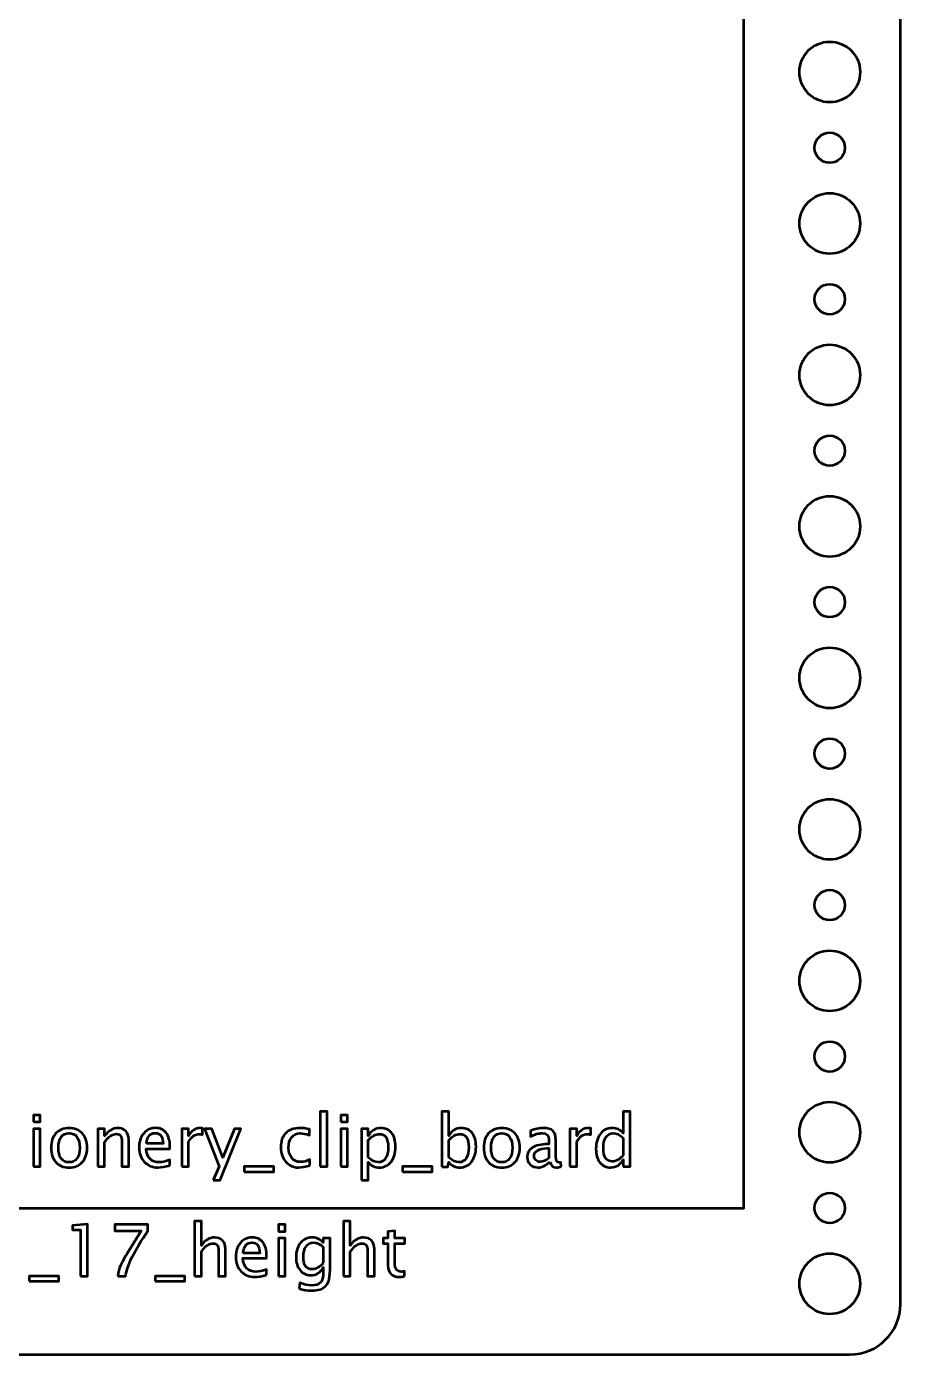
# Model space of a CAD drawing. Header units: centimetres. Extents: x -8.9 to 8.9, y -12.7 to 12.7.
# Drawn here: x 0.3 to 8.95, y -12.7 to 0.45 of the extents above; entities that cross this region are included whole.
import ezdxf

# ---------------------------------------------------------------- set-up
doc = ezdxf.new("R2010")
doc.units = ezdxf.units.CM
doc.header["$MEASUREMENT"] = 0
doc.layers.add('Layer 1', color=7, linetype='Continuous')

msp = doc.modelspace()

# ---------------------------------------------------------------- linework, layer by layer
at = {"layer": 'Layer 1', "color": 4, "lineweight": 53}
msp.add_lwpolyline([(-7.4, -11.25), (7.4, -11.25), (7.4, 9.75), (-7.4, 9.75), (-7.4, -11.25)], close=True, dxfattribs=at)
at = {"layer": 'Layer 1', "lineweight": 53}
for centre, major_axis in [((8.25001, -0.00001), (0, 0.30001)), ((8.25, -0.75), (0, 0.15)), ((8.25001, -1.50001), (0, 0.30001)), ((8.25, -2.25), (0, 0.15)), ((8.25001, -3.00001), (0, 0.30001)), ((8.25, -3.75), (0, 0.15)), ((8.25001, -4.50001), (0, 0.30001)), ((8.25, -5.25), (0, 0.15)), ((8.25001, -6.00001), (0, 0.30001)), ((8.25, -6.75), (0, 0.15)), ((8.25001, -7.50001), (0, 0.30001)), ((8.25, -8.25), (0, 0.15)), ((8.25001, -9.00001), (0, 0.30001)), ((8.25, -9.75), (0, 0.15)), ((8.25001, -10.50001), (0, 0.30001)), ((8.25, -11.25), (0, 0.15)), ((8.25001, -12.00001), (0, 0.30001))]:
    msp.add_ellipse(centre, major_axis=major_axis, ratio=1, dxfattribs=at)
msp.add_open_spline([(-8.95, -12.2), (-8.95, -12.2), (-8.95, 12.2), (-8.95, 12.2), (-8.95, 12.2), (-8.95, 12.47614), (-8.72614, 12.7), (-8.45, 12.7), (-8.45, 12.7), (-8.45, 12.7), (8.45, 12.7), (8.45, 12.7), (8.45, 12.7), (8.72614, 12.7), (8.95, 12.47614), (8.95, 12.2), (8.95, 12.2), (8.95, 12.2), (8.95, -12.2), (8.95, -12.2), (8.95, -12.2), (8.95, -12.47614), (8.72614, -12.7), (8.45, -12.7), (8.45, -12.7), (8.45, -12.7), (-8.45, -12.7), (-8.45, -12.7), (-8.45, -12.7), (-8.72614, -12.7), (-8.95, -12.47614), (-8.95, -12.2)], degree=3, knots=[0, 0, 0, 0, 0.11111111, 0.11111111, 0.11111111, 0.11111111, 0.22222222, 0.22222222, 0.22222222, 0.22222222, 0.33333333, 0.33333333, 0.33333333, 0.33333333, 0.44444444, 0.44444444, 0.44444444, 0.44444444, 0.55555556, 0.55555556, 0.55555556, 0.55555556, 0.66666667, 0.66666667, 0.66666667, 0.66666667, 0.77777778, 0.77777778, 0.77777778, 0.77777778, 1, 1, 1, 1], dxfattribs=at)
at = {"layer": 'Layer 1', "color": 5, "lineweight": 53}
for points, knots in [([(0.3647, -10.39712), (0.3647, -10.39712), (0.3647, -10.32939), (0.3647, -10.32939), (0.3647, -10.32939), (0.3647, -10.32939), (0.43244, -10.32939), (0.43244, -10.32939), (0.43244, -10.32939), (0.43244, -10.32939), (0.43244, -10.39712), (0.43244, -10.39712), (0.43244, -10.39712), (0.43244, -10.39712), (0.3647, -10.39712), (0.3647, -10.39712)], [0, 0, 0, 0, 0.2, 0.2, 0.2, 0.2, 0.4, 0.4, 0.4, 0.4, 0.6, 0.6, 0.6, 0.6, 1, 1, 1, 1]), ([(3.20458, -10.83951), (3.20458, -10.83951), (3.20458, -10.29552), (3.20458, -10.29552), (3.20458, -10.29552), (3.20458, -10.29552), (3.27232, -10.29552), (3.27232, -10.29552), (3.27232, -10.29552), (3.27232, -10.29552), (3.27232, -10.83951), (3.27232, -10.83951), (3.27232, -10.83951), (3.27232, -10.83951), (3.20458, -10.83951), (3.20458, -10.83951)], [0, 0, 0, 0, 0.2, 0.2, 0.2, 0.2, 0.4, 0.4, 0.4, 0.4, 0.6, 0.6, 0.6, 0.6, 1, 1, 1, 1]), ([(3.40849, -10.39712), (3.40849, -10.39712), (3.40849, -10.32939), (3.40849, -10.32939), (3.40849, -10.32939), (3.40849, -10.32939), (3.47623, -10.32939), (3.47623, -10.32939), (3.47623, -10.32939), (3.47623, -10.32939), (3.47623, -10.39712), (3.47623, -10.39712), (3.47623, -10.39712), (3.47623, -10.39712), (3.40849, -10.39712), (3.40849, -10.39712)], [0, 0, 0, 0, 0.2, 0.2, 0.2, 0.2, 0.4, 0.4, 0.4, 0.4, 0.6, 0.6, 0.6, 0.6, 1, 1, 1, 1]), ([(4.40921, -10.84374), (4.40921, -10.84374), (4.40921, -10.29552), (4.40921, -10.29552), (4.40921, -10.29552), (4.40921, -10.29552), (4.47695, -10.29552), (4.47695, -10.29552), (4.47695, -10.29552), (4.47695, -10.29552), (4.47695, -10.53624), (4.47695, -10.53624), (4.47695, -10.53624), (4.5047, -10.48391), (4.54645, -10.4578), (4.60207, -10.4578), (4.60207, -10.4578), (4.64711, -10.4578), (4.6825, -10.47415), (4.70837, -10.50696), (4.70837, -10.50696), (4.73424, -10.53976), (4.74718, -10.58457), (4.74718, -10.64137), (4.74718, -10.64137), (4.74718, -10.70322), (4.73248, -10.7532), (4.7032, -10.79106), (4.7032, -10.79106), (4.67392, -10.82904), (4.63535, -10.84798), (4.5876, -10.84798), (4.5876, -10.84798), (4.54327, -10.84798), (4.50635, -10.83104), (4.47695, -10.79706), (4.47695, -10.79706), (4.47695, -10.79706), (4.46872, -10.84374), (4.46872, -10.84374), (4.46872, -10.84374), (4.46872, -10.84374), (4.40921, -10.84374), (4.40921, -10.84374)], [0, 0, 0, 0, 0.08333333, 0.08333333, 0.08333333, 0.08333333, 0.16666667, 0.16666667, 0.16666667, 0.16666667, 0.25, 0.25, 0.25, 0.25, 0.33333333, 0.33333333, 0.33333333, 0.33333333, 0.41666667, 0.41666667, 0.41666667, 0.41666667, 0.5, 0.5, 0.5, 0.5, 0.58333333, 0.58333333, 0.58333333, 0.58333333, 0.66666667, 0.66666667, 0.66666667, 0.66666667, 0.75, 0.75, 0.75, 0.75, 0.83333333, 0.83333333, 0.83333333, 0.83333333, 1, 1, 1, 1]), ([(6.20557, -10.83951), (6.20557, -10.83951), (6.20557, -10.76931), (6.20557, -10.76931), (6.20557, -10.76931), (6.17794, -10.82175), (6.13631, -10.84798), (6.08069, -10.84798), (6.08069, -10.84798), (6.03553, -10.84798), (6.00002, -10.83163), (5.97415, -10.79882), (5.97415, -10.79882), (5.94828, -10.76601), (5.93534, -10.72121), (5.93534, -10.66441), (5.93534, -10.66441), (5.93534, -10.60232), (5.95004, -10.55235), (5.97932, -10.51448), (5.97932, -10.51448), (6.00872, -10.47673), (6.04729, -10.4578), (6.09515, -10.4578), (6.09515, -10.4578), (6.13948, -10.4578), (6.17641, -10.47474), (6.20557, -10.50872), (6.20557, -10.50872), (6.20557, -10.50872), (6.20557, -10.29552), (6.20557, -10.29552), (6.20557, -10.29552), (6.20557, -10.29552), (6.2733, -10.29552), (6.2733, -10.29552), (6.2733, -10.29552), (6.2733, -10.29552), (6.2733, -10.83951), (6.2733, -10.83951), (6.2733, -10.83951), (6.2733, -10.83951), (6.20557, -10.83951), (6.20557, -10.83951)], [0, 0, 0, 0, 0.08333333, 0.08333333, 0.08333333, 0.08333333, 0.16666667, 0.16666667, 0.16666667, 0.16666667, 0.25, 0.25, 0.25, 0.25, 0.33333333, 0.33333333, 0.33333333, 0.33333333, 0.41666667, 0.41666667, 0.41666667, 0.41666667, 0.5, 0.5, 0.5, 0.5, 0.58333333, 0.58333333, 0.58333333, 0.58333333, 0.66666667, 0.66666667, 0.66666667, 0.66666667, 0.75, 0.75, 0.75, 0.75, 0.83333333, 0.83333333, 0.83333333, 0.83333333, 1, 1, 1, 1]), ([(0.3647, -10.83951), (0.3647, -10.83951), (0.3647, -10.46556), (0.3647, -10.46556), (0.3647, -10.46556), (0.3647, -10.46556), (0.43244, -10.46556), (0.43244, -10.46556), (0.43244, -10.46556), (0.43244, -10.46556), (0.43244, -10.83951), (0.43244, -10.83951), (0.43244, -10.83951), (0.43244, -10.83951), (0.3647, -10.83951), (0.3647, -10.83951)], [0, 0, 0, 0, 0.2, 0.2, 0.2, 0.2, 0.4, 0.4, 0.4, 0.4, 0.6, 0.6, 0.6, 0.6, 1, 1, 1, 1]), ([(0.71749, -10.84798), (0.66257, -10.84798), (0.61906, -10.83046), (0.58708, -10.79541), (0.58708, -10.79541), (0.55497, -10.76037), (0.53898, -10.71274), (0.53898, -10.65265), (0.53898, -10.65265), (0.53898, -10.59268), (0.55497, -10.54517), (0.58708, -10.51025), (0.58708, -10.51025), (0.61906, -10.47532), (0.66257, -10.4578), (0.71749, -10.4578), (0.71749, -10.4578), (0.7724, -10.4578), (0.81591, -10.47532), (0.8479, -10.51025), (0.8479, -10.51025), (0.88, -10.54517), (0.89599, -10.59268), (0.89599, -10.65265), (0.89599, -10.65265), (0.89599, -10.71274), (0.88, -10.76037), (0.8479, -10.79541), (0.8479, -10.79541), (0.81591, -10.83046), (0.7724, -10.84798), (0.71749, -10.84798)], [0, 0, 0, 0, 0.11111111, 0.11111111, 0.11111111, 0.11111111, 0.22222222, 0.22222222, 0.22222222, 0.22222222, 0.33333333, 0.33333333, 0.33333333, 0.33333333, 0.44444444, 0.44444444, 0.44444444, 0.44444444, 0.55555556, 0.55555556, 0.55555556, 0.55555556, 0.66666667, 0.66666667, 0.66666667, 0.66666667, 0.77777778, 0.77777778, 0.77777778, 0.77777778, 1, 1, 1, 1]), ([(0.71737, -10.79718), (0.75088, -10.79718), (0.77699, -10.78459), (0.79557, -10.75931), (0.79557, -10.75931), (0.81403, -10.73415), (0.82332, -10.69852), (0.82332, -10.65265), (0.82332, -10.65265), (0.82332, -10.60691), (0.81403, -10.5714), (0.79557, -10.54623), (0.79557, -10.54623), (0.77699, -10.52118), (0.75088, -10.5086), (0.71737, -10.5086), (0.71737, -10.5086), (0.68374, -10.5086), (0.65763, -10.52118), (0.63929, -10.54623), (0.63929, -10.54623), (0.62083, -10.5714), (0.61165, -10.60691), (0.61165, -10.65265), (0.61165, -10.65265), (0.61165, -10.69852), (0.62083, -10.73415), (0.63929, -10.75931), (0.63929, -10.75931), (0.65763, -10.78459), (0.68374, -10.79718), (0.71737, -10.79718)], [0, 0, 0, 0, 0.11111111, 0.11111111, 0.11111111, 0.11111111, 0.22222222, 0.22222222, 0.22222222, 0.22222222, 0.33333333, 0.33333333, 0.33333333, 0.33333333, 0.44444444, 0.44444444, 0.44444444, 0.44444444, 0.55555556, 0.55555556, 0.55555556, 0.55555556, 0.66666667, 0.66666667, 0.66666667, 0.66666667, 0.77777778, 0.77777778, 0.77777778, 0.77777778, 1, 1, 1, 1]), ([(1.00206, -10.83951), (1.00206, -10.83951), (1.00206, -10.46556), (1.00206, -10.46556), (1.00206, -10.46556), (1.00206, -10.46556), (1.0698, -10.46556), (1.0698, -10.46556), (1.0698, -10.46556), (1.0698, -10.46556), (1.0698, -10.53624), (1.0698, -10.53624), (1.0698, -10.53624), (1.10566, -10.48391), (1.14964, -10.4578), (1.20162, -10.4578), (1.20162, -10.4578), (1.23431, -10.4578), (1.2603, -10.46803), (1.27947, -10.48861), (1.27947, -10.48861), (1.29863, -10.50907), (1.30828, -10.53671), (1.30828, -10.57128), (1.30828, -10.57128), (1.30828, -10.57128), (1.30828, -10.83951), (1.30828, -10.83951), (1.30828, -10.83951), (1.30828, -10.83951), (1.24054, -10.83951), (1.24054, -10.83951), (1.24054, -10.83951), (1.24054, -10.83951), (1.24054, -10.59339), (1.24054, -10.59339), (1.24054, -10.59339), (1.24054, -10.56564), (1.23643, -10.54588), (1.22831, -10.53412), (1.22831, -10.53412), (1.22008, -10.52224), (1.20656, -10.51636), (1.18763, -10.51636), (1.18763, -10.51636), (1.146, -10.51636), (1.10672, -10.54353), (1.0698, -10.59786), (1.0698, -10.59786), (1.0698, -10.59786), (1.0698, -10.83951), (1.0698, -10.83951), (1.0698, -10.83951), (1.0698, -10.83951), (1.00206, -10.83951), (1.00206, -10.83951)], [0, 0, 0, 0, 0.06666667, 0.06666667, 0.06666667, 0.06666667, 0.13333333, 0.13333333, 0.13333333, 0.13333333, 0.2, 0.2, 0.2, 0.2, 0.26666667, 0.26666667, 0.26666667, 0.26666667, 0.33333333, 0.33333333, 0.33333333, 0.33333333, 0.4, 0.4, 0.4, 0.4, 0.46666667, 0.46666667, 0.46666667, 0.46666667, 0.53333333, 0.53333333, 0.53333333, 0.53333333, 0.6, 0.6, 0.6, 0.6, 0.66666667, 0.66666667, 0.66666667, 0.66666667, 0.73333333, 0.73333333, 0.73333333, 0.73333333, 0.8, 0.8, 0.8, 0.8, 0.86666667, 0.86666667, 0.86666667, 0.86666667, 1, 1, 1, 1]), ([(1.71445, -10.82752), (1.66894, -10.84116), (1.63001, -10.84798), (1.59756, -10.84798), (1.59756, -10.84798), (1.54217, -10.84798), (1.49713, -10.82963), (1.46244, -10.79306), (1.46244, -10.79306), (1.42775, -10.75649), (1.41035, -10.7091), (1.41035, -10.65077), (1.41035, -10.65077), (1.41035, -10.59421), (1.42564, -10.54776), (1.45633, -10.51142), (1.45633, -10.51142), (1.48702, -10.47521), (1.5263, -10.4571), (1.57416, -10.4571), (1.57416, -10.4571), (1.61943, -10.4571), (1.65447, -10.47321), (1.67917, -10.50543), (1.67917, -10.50543), (1.70386, -10.53765), (1.71621, -10.58327), (1.71621, -10.64242), (1.71621, -10.64242), (1.71621, -10.64242), (1.71586, -10.66312), (1.71586, -10.66312), (1.71586, -10.66312), (1.71586, -10.66312), (1.4795, -10.66312), (1.4795, -10.66312), (1.4795, -10.66312), (1.48937, -10.75249), (1.533, -10.79718), (1.61026, -10.79718), (1.61026, -10.79718), (1.6386, -10.79718), (1.67329, -10.78918), (1.71445, -10.77319), (1.71445, -10.77319), (1.71445, -10.77319), (1.71445, -10.82752), (1.71445, -10.82752)], [0, 0, 0, 0, 0.07692308, 0.07692308, 0.07692308, 0.07692308, 0.15384615, 0.15384615, 0.15384615, 0.15384615, 0.23076923, 0.23076923, 0.23076923, 0.23076923, 0.30769231, 0.30769231, 0.30769231, 0.30769231, 0.38461538, 0.38461538, 0.38461538, 0.38461538, 0.46153846, 0.46153846, 0.46153846, 0.46153846, 0.53846154, 0.53846154, 0.53846154, 0.53846154, 0.61538462, 0.61538462, 0.61538462, 0.61538462, 0.69230769, 0.69230769, 0.69230769, 0.69230769, 0.76923077, 0.76923077, 0.76923077, 0.76923077, 0.84615385, 0.84615385, 0.84615385, 0.84615385, 1, 1, 1, 1]), ([(1.48302, -10.61232), (1.48302, -10.61232), (1.64812, -10.61232), (1.64812, -10.61232), (1.64812, -10.61232), (1.64812, -10.5427), (1.62214, -10.5079), (1.57028, -10.5079), (1.57028, -10.5079), (1.51807, -10.5079), (1.48902, -10.5427), (1.48302, -10.61232)], [0, 0, 0, 0, 0.25, 0.25, 0.25, 0.25, 0.5, 0.5, 0.5, 0.5, 1, 1, 1, 1]), ([(1.83309, -10.83951), (1.83309, -10.83951), (1.83309, -10.46556), (1.83309, -10.46556), (1.83309, -10.46556), (1.83309, -10.46556), (1.90083, -10.46556), (1.90083, -10.46556), (1.90083, -10.46556), (1.90083, -10.46556), (1.90083, -10.53624), (1.90083, -10.53624), (1.90083, -10.53624), (1.92776, -10.48391), (1.9668, -10.4578), (2.01807, -10.4578), (2.01807, -10.4578), (2.02501, -10.4578), (2.0323, -10.45839), (2.03982, -10.45957), (2.03982, -10.45957), (2.03982, -10.45957), (2.03982, -10.52295), (2.03982, -10.52295), (2.03982, -10.52295), (2.02806, -10.51907), (2.01772, -10.51707), (2.00878, -10.51707), (2.00878, -10.51707), (1.96574, -10.51707), (1.92976, -10.54247), (1.90083, -10.59339), (1.90083, -10.59339), (1.90083, -10.59339), (1.90083, -10.83951), (1.90083, -10.83951), (1.90083, -10.83951), (1.90083, -10.83951), (1.83309, -10.83951), (1.83309, -10.83951)], [0, 0, 0, 0, 0.09090909, 0.09090909, 0.09090909, 0.09090909, 0.18181818, 0.18181818, 0.18181818, 0.18181818, 0.27272727, 0.27272727, 0.27272727, 0.27272727, 0.36363636, 0.36363636, 0.36363636, 0.36363636, 0.45454545, 0.45454545, 0.45454545, 0.45454545, 0.54545455, 0.54545455, 0.54545455, 0.54545455, 0.63636364, 0.63636364, 0.63636364, 0.63636364, 0.72727273, 0.72727273, 0.72727273, 0.72727273, 0.81818182, 0.81818182, 0.81818182, 0.81818182, 1, 1, 1, 1]), ([(2.14389, -10.97568), (2.14389, -10.97568), (2.20457, -10.83998), (2.20457, -10.83998), (2.20457, -10.83998), (2.20457, -10.83998), (2.05969, -10.46556), (2.05969, -10.46556), (2.05969, -10.46556), (2.05969, -10.46556), (2.13237, -10.46556), (2.13237, -10.46556), (2.13237, -10.46556), (2.13237, -10.46556), (2.24008, -10.74873), (2.24008, -10.74873), (2.24008, -10.74873), (2.24008, -10.74873), (2.35497, -10.46556), (2.35497, -10.46556), (2.35497, -10.46556), (2.35497, -10.46556), (2.41882, -10.46556), (2.41882, -10.46556), (2.41882, -10.46556), (2.41882, -10.46556), (2.21445, -10.97568), (2.21445, -10.97568), (2.21445, -10.97568), (2.21445, -10.97568), (2.14389, -10.97568), (2.14389, -10.97568)], [0, 0, 0, 0, 0.11111111, 0.11111111, 0.11111111, 0.11111111, 0.22222222, 0.22222222, 0.22222222, 0.22222222, 0.33333333, 0.33333333, 0.33333333, 0.33333333, 0.44444444, 0.44444444, 0.44444444, 0.44444444, 0.55555556, 0.55555556, 0.55555556, 0.55555556, 0.66666667, 0.66666667, 0.66666667, 0.66666667, 0.77777778, 0.77777778, 0.77777778, 0.77777778, 1, 1, 1, 1]), ([(3.10287, -10.82822), (3.05901, -10.84139), (3.02114, -10.84798), (2.98927, -10.84798), (2.98927, -10.84798), (2.93871, -10.84798), (2.89685, -10.82928), (2.86357, -10.792), (2.86357, -10.792), (2.83029, -10.75461), (2.81359, -10.70745), (2.81359, -10.65066), (2.81359, -10.65066), (2.81359, -10.58998), (2.83005, -10.54259), (2.86298, -10.50872), (2.86298, -10.50872), (2.89591, -10.47474), (2.94188, -10.4578), (3.00092, -10.4578), (3.00092, -10.4578), (3.02996, -10.4578), (3.06265, -10.4618), (3.09864, -10.4698), (3.09864, -10.4698), (3.09864, -10.4698), (3.09864, -10.52695), (3.09864, -10.52695), (3.09864, -10.52695), (3.06042, -10.51566), (3.02926, -10.51001), (3.00527, -10.51001), (3.00527, -10.51001), (2.97046, -10.51001), (2.94259, -10.52307), (2.92178, -10.54905), (2.92178, -10.54905), (2.90096, -10.57504), (2.8905, -10.60973), (2.8905, -10.65301), (2.8905, -10.65301), (2.8905, -10.69499), (2.90131, -10.72885), (2.92283, -10.75484), (2.92283, -10.75484), (2.94435, -10.78071), (2.97246, -10.79365), (3.00738, -10.79365), (3.00738, -10.79365), (3.03831, -10.79365), (3.07006, -10.78565), (3.10287, -10.76966), (3.10287, -10.76966), (3.10287, -10.76966), (3.10287, -10.82822), (3.10287, -10.82822)], [0, 0, 0, 0, 0.06666667, 0.06666667, 0.06666667, 0.06666667, 0.13333333, 0.13333333, 0.13333333, 0.13333333, 0.2, 0.2, 0.2, 0.2, 0.26666667, 0.26666667, 0.26666667, 0.26666667, 0.33333333, 0.33333333, 0.33333333, 0.33333333, 0.4, 0.4, 0.4, 0.4, 0.46666667, 0.46666667, 0.46666667, 0.46666667, 0.53333333, 0.53333333, 0.53333333, 0.53333333, 0.6, 0.6, 0.6, 0.6, 0.66666667, 0.66666667, 0.66666667, 0.66666667, 0.73333333, 0.73333333, 0.73333333, 0.73333333, 0.8, 0.8, 0.8, 0.8, 0.86666667, 0.86666667, 0.86666667, 0.86666667, 1, 1, 1, 1]), ([(3.40849, -10.83951), (3.40849, -10.83951), (3.40849, -10.46556), (3.40849, -10.46556), (3.40849, -10.46556), (3.40849, -10.46556), (3.47623, -10.46556), (3.47623, -10.46556), (3.47623, -10.46556), (3.47623, -10.46556), (3.47623, -10.83951), (3.47623, -10.83951), (3.47623, -10.83951), (3.47623, -10.83951), (3.40849, -10.83951), (3.40849, -10.83951)], [0, 0, 0, 0, 0.2, 0.2, 0.2, 0.2, 0.4, 0.4, 0.4, 0.4, 0.6, 0.6, 0.6, 0.6, 1, 1, 1, 1]), ([(3.6124, -10.97568), (3.6124, -10.97568), (3.6124, -10.46556), (3.6124, -10.46556), (3.6124, -10.46556), (3.6124, -10.46556), (3.68014, -10.46556), (3.68014, -10.46556), (3.68014, -10.46556), (3.68014, -10.46556), (3.68014, -10.53624), (3.68014, -10.53624), (3.68014, -10.53624), (3.70789, -10.48391), (3.74964, -10.4578), (3.80526, -10.4578), (3.80526, -10.4578), (3.8503, -10.4578), (3.88569, -10.47415), (3.91156, -10.50696), (3.91156, -10.50696), (3.93743, -10.53976), (3.95037, -10.58457), (3.95037, -10.64137), (3.95037, -10.64137), (3.95037, -10.70322), (3.93567, -10.7532), (3.90639, -10.79106), (3.90639, -10.79106), (3.87711, -10.82904), (3.83854, -10.84798), (3.79079, -10.84798), (3.79079, -10.84798), (3.74646, -10.84798), (3.70954, -10.83104), (3.68014, -10.79706), (3.68014, -10.79706), (3.68014, -10.79706), (3.68014, -10.97568), (3.68014, -10.97568), (3.68014, -10.97568), (3.68014, -10.97568), (3.6124, -10.97568), (3.6124, -10.97568)], [0, 0, 0, 0, 0.08333333, 0.08333333, 0.08333333, 0.08333333, 0.16666667, 0.16666667, 0.16666667, 0.16666667, 0.25, 0.25, 0.25, 0.25, 0.33333333, 0.33333333, 0.33333333, 0.33333333, 0.41666667, 0.41666667, 0.41666667, 0.41666667, 0.5, 0.5, 0.5, 0.5, 0.58333333, 0.58333333, 0.58333333, 0.58333333, 0.66666667, 0.66666667, 0.66666667, 0.66666667, 0.75, 0.75, 0.75, 0.75, 0.83333333, 0.83333333, 0.83333333, 0.83333333, 1, 1, 1, 1]), ([(3.68014, -10.75037), (3.71506, -10.78154), (3.74834, -10.79718), (3.77997, -10.79718), (3.77997, -10.79718), (3.81114, -10.79718), (3.83524, -10.78412), (3.85218, -10.75814), (3.85218, -10.75814), (3.86923, -10.73215), (3.87769, -10.69558), (3.87769, -10.6483), (3.87769, -10.6483), (3.87769, -10.56081), (3.84877, -10.51707), (3.79091, -10.51707), (3.79091, -10.51707), (3.75305, -10.51707), (3.71612, -10.53753), (3.68014, -10.57857), (3.68014, -10.57857), (3.68014, -10.57857), (3.68014, -10.75037), (3.68014, -10.75037)], [0, 0, 0, 0, 0.14285714, 0.14285714, 0.14285714, 0.14285714, 0.28571429, 0.28571429, 0.28571429, 0.28571429, 0.42857143, 0.42857143, 0.42857143, 0.42857143, 0.57142857, 0.57142857, 0.57142857, 0.57142857, 0.71428571, 0.71428571, 0.71428571, 0.71428571, 1, 1, 1, 1]), ([(4.47695, -10.75037), (4.51187, -10.78154), (4.54515, -10.79718), (4.57678, -10.79718), (4.57678, -10.79718), (4.60795, -10.79718), (4.63205, -10.78412), (4.64899, -10.75814), (4.64899, -10.75814), (4.66604, -10.73215), (4.6745, -10.69558), (4.6745, -10.6483), (4.6745, -10.6483), (4.6745, -10.56081), (4.64558, -10.51707), (4.58772, -10.51707), (4.58772, -10.51707), (4.54986, -10.51707), (4.51293, -10.53753), (4.47695, -10.57857), (4.47695, -10.57857), (4.47695, -10.57857), (4.47695, -10.75037), (4.47695, -10.75037)], [0, 0, 0, 0, 0.14285714, 0.14285714, 0.14285714, 0.14285714, 0.28571429, 0.28571429, 0.28571429, 0.28571429, 0.42857143, 0.42857143, 0.42857143, 0.42857143, 0.57142857, 0.57142857, 0.57142857, 0.57142857, 0.71428571, 0.71428571, 0.71428571, 0.71428571, 1, 1, 1, 1]), ([(5.00212, -10.84798), (4.9472, -10.84798), (4.90369, -10.83046), (4.87171, -10.79541), (4.87171, -10.79541), (4.8396, -10.76037), (4.82361, -10.71274), (4.82361, -10.65265), (4.82361, -10.65265), (4.82361, -10.59268), (4.8396, -10.54517), (4.87171, -10.51025), (4.87171, -10.51025), (4.90369, -10.47532), (4.9472, -10.4578), (5.00212, -10.4578), (5.00212, -10.4578), (5.05703, -10.4578), (5.10054, -10.47532), (5.13253, -10.51025), (5.13253, -10.51025), (5.16463, -10.54517), (5.18062, -10.59268), (5.18062, -10.65265), (5.18062, -10.65265), (5.18062, -10.71274), (5.16463, -10.76037), (5.13253, -10.79541), (5.13253, -10.79541), (5.10054, -10.83046), (5.05703, -10.84798), (5.00212, -10.84798)], [0, 0, 0, 0, 0.11111111, 0.11111111, 0.11111111, 0.11111111, 0.22222222, 0.22222222, 0.22222222, 0.22222222, 0.33333333, 0.33333333, 0.33333333, 0.33333333, 0.44444444, 0.44444444, 0.44444444, 0.44444444, 0.55555556, 0.55555556, 0.55555556, 0.55555556, 0.66666667, 0.66666667, 0.66666667, 0.66666667, 0.77777778, 0.77777778, 0.77777778, 0.77777778, 1, 1, 1, 1]), ([(5.002, -10.79718), (5.03551, -10.79718), (5.06162, -10.78459), (5.0802, -10.75931), (5.0802, -10.75931), (5.09866, -10.73415), (5.10795, -10.69852), (5.10795, -10.65265), (5.10795, -10.65265), (5.10795, -10.60691), (5.09866, -10.5714), (5.0802, -10.54623), (5.0802, -10.54623), (5.06162, -10.52118), (5.03551, -10.5086), (5.002, -10.5086), (5.002, -10.5086), (4.96837, -10.5086), (4.94226, -10.52118), (4.92392, -10.54623), (4.92392, -10.54623), (4.90546, -10.5714), (4.89628, -10.60691), (4.89628, -10.65265), (4.89628, -10.65265), (4.89628, -10.69852), (4.90546, -10.73415), (4.92392, -10.75931), (4.92392, -10.75931), (4.94226, -10.78459), (4.96837, -10.79718), (5.002, -10.79718)], [0, 0, 0, 0, 0.11111111, 0.11111111, 0.11111111, 0.11111111, 0.22222222, 0.22222222, 0.22222222, 0.22222222, 0.33333333, 0.33333333, 0.33333333, 0.33333333, 0.44444444, 0.44444444, 0.44444444, 0.44444444, 0.55555556, 0.55555556, 0.55555556, 0.55555556, 0.66666667, 0.66666667, 0.66666667, 0.66666667, 0.77777778, 0.77777778, 0.77777778, 0.77777778, 1, 1, 1, 1]), ([(5.47943, -10.79188), (5.43874, -10.82928), (5.39958, -10.84798), (5.36195, -10.84798), (5.36195, -10.84798), (5.33103, -10.84798), (5.30527, -10.83833), (5.28493, -10.81893), (5.28493, -10.81893), (5.26447, -10.79953), (5.25424, -10.77507), (5.25424, -10.74555), (5.25424, -10.74555), (5.25424, -10.70475), (5.27141, -10.67335), (5.30574, -10.65148), (5.30574, -10.65148), (5.34008, -10.62961), (5.38935, -10.61867), (5.45356, -10.61867), (5.45356, -10.61867), (5.45356, -10.61867), (5.46943, -10.61867), (5.46943, -10.61867), (5.46943, -10.61867), (5.46943, -10.61867), (5.46943, -10.57363), (5.46943, -10.57363), (5.46943, -10.57363), (5.46943, -10.53024), (5.44686, -10.5086), (5.40158, -10.5086), (5.40158, -10.5086), (5.36654, -10.5086), (5.3282, -10.51966), (5.28669, -10.54176), (5.28669, -10.54176), (5.28669, -10.54176), (5.28669, -10.48602), (5.28669, -10.48602), (5.28669, -10.48602), (5.33232, -10.46721), (5.37536, -10.4578), (5.41569, -10.4578), (5.41569, -10.4578), (5.4572, -10.4578), (5.4879, -10.46721), (5.50753, -10.48614), (5.50753, -10.48614), (5.52729, -10.50507), (5.53717, -10.53424), (5.53717, -10.57363), (5.53717, -10.57363), (5.53717, -10.57363), (5.53717, -10.74261), (5.53717, -10.74261), (5.53717, -10.74261), (5.53717, -10.7813), (5.54904, -10.8007), (5.57292, -10.8007), (5.57292, -10.8007), (5.57586, -10.8007), (5.58021, -10.80023), (5.58597, -10.79929), (5.58597, -10.79929), (5.58597, -10.79929), (5.59079, -10.83692), (5.59079, -10.83692), (5.59079, -10.83692), (5.57539, -10.84433), (5.55845, -10.84798), (5.53987, -10.84798), (5.53987, -10.84798), (5.50824, -10.84798), (5.48813, -10.82928), (5.47943, -10.79188)], [0, 0, 0, 0, 0.05, 0.05, 0.05, 0.05, 0.1, 0.1, 0.1, 0.1, 0.15, 0.15, 0.15, 0.15, 0.2, 0.2, 0.2, 0.2, 0.25, 0.25, 0.25, 0.25, 0.3, 0.3, 0.3, 0.3, 0.35, 0.35, 0.35, 0.35, 0.4, 0.4, 0.4, 0.4, 0.45, 0.45, 0.45, 0.45, 0.5, 0.5, 0.5, 0.5, 0.55, 0.55, 0.55, 0.55, 0.6, 0.6, 0.6, 0.6, 0.65, 0.65, 0.65, 0.65, 0.7, 0.7, 0.7, 0.7, 0.75, 0.75, 0.75, 0.75, 0.8, 0.8, 0.8, 0.8, 0.85, 0.85, 0.85, 0.85, 0.9, 0.9, 0.9, 0.9, 1, 1, 1, 1]), ([(5.67628, -10.83951), (5.67628, -10.83951), (5.67628, -10.46556), (5.67628, -10.46556), (5.67628, -10.46556), (5.67628, -10.46556), (5.74402, -10.46556), (5.74402, -10.46556), (5.74402, -10.46556), (5.74402, -10.46556), (5.74402, -10.53624), (5.74402, -10.53624), (5.74402, -10.53624), (5.77095, -10.48391), (5.80999, -10.4578), (5.86126, -10.4578), (5.86126, -10.4578), (5.8682, -10.4578), (5.87549, -10.45839), (5.88301, -10.45957), (5.88301, -10.45957), (5.88301, -10.45957), (5.88301, -10.52295), (5.88301, -10.52295), (5.88301, -10.52295), (5.87125, -10.51907), (5.86091, -10.51707), (5.85197, -10.51707), (5.85197, -10.51707), (5.80893, -10.51707), (5.77295, -10.54247), (5.74402, -10.59339), (5.74402, -10.59339), (5.74402, -10.59339), (5.74402, -10.83951), (5.74402, -10.83951), (5.74402, -10.83951), (5.74402, -10.83951), (5.67628, -10.83951), (5.67628, -10.83951)], [0, 0, 0, 0, 0.09090909, 0.09090909, 0.09090909, 0.09090909, 0.18181818, 0.18181818, 0.18181818, 0.18181818, 0.27272727, 0.27272727, 0.27272727, 0.27272727, 0.36363636, 0.36363636, 0.36363636, 0.36363636, 0.45454545, 0.45454545, 0.45454545, 0.45454545, 0.54545455, 0.54545455, 0.54545455, 0.54545455, 0.63636364, 0.63636364, 0.63636364, 0.63636364, 0.72727273, 0.72727273, 0.72727273, 0.72727273, 0.81818182, 0.81818182, 0.81818182, 0.81818182, 1, 1, 1, 1]), ([(6.20557, -10.55505), (6.17041, -10.52412), (6.13713, -10.5086), (6.10562, -10.5086), (6.10562, -10.5086), (6.07457, -10.5086), (6.05058, -10.52154), (6.03353, -10.54753), (6.03353, -10.54753), (6.01648, -10.5734), (6.00801, -10.61009), (6.00801, -10.65759), (6.00801, -10.65759), (6.00801, -10.74496), (6.03694, -10.78871), (6.09491, -10.78871), (6.09491, -10.78871), (6.13254, -10.78871), (6.16947, -10.76813), (6.20557, -10.72709), (6.20557, -10.72709), (6.20557, -10.72709), (6.20557, -10.55505), (6.20557, -10.55505)], [0, 0, 0, 0, 0.14285714, 0.14285714, 0.14285714, 0.14285714, 0.28571429, 0.28571429, 0.28571429, 0.28571429, 0.42857143, 0.42857143, 0.42857143, 0.42857143, 0.57142857, 0.57142857, 0.57142857, 0.57142857, 0.71428571, 0.71428571, 0.71428571, 0.71428571, 1, 1, 1, 1]), ([(5.46943, -10.75496), (5.46943, -10.75496), (5.46943, -10.65889), (5.46943, -10.65889), (5.46943, -10.65889), (5.46943, -10.65889), (5.44768, -10.65818), (5.44768, -10.65818), (5.44768, -10.65818), (5.41005, -10.65818), (5.37971, -10.66512), (5.35654, -10.679), (5.35654, -10.679), (5.3335, -10.69299), (5.32197, -10.71145), (5.32197, -10.7345), (5.32197, -10.7345), (5.32197, -10.75061), (5.32773, -10.76425), (5.33914, -10.77542), (5.33914, -10.77542), (5.35066, -10.78659), (5.36466, -10.79224), (5.38124, -10.79224), (5.38124, -10.79224), (5.40946, -10.79224), (5.43886, -10.77977), (5.46943, -10.75496)], [0, 0, 0, 0, 0.125, 0.125, 0.125, 0.125, 0.25, 0.25, 0.25, 0.25, 0.375, 0.375, 0.375, 0.375, 0.5, 0.5, 0.5, 0.5, 0.625, 0.625, 0.625, 0.625, 0.75, 0.75, 0.75, 0.75, 1, 1, 1, 1]), ([(2.45234, -10.89031), (2.45234, -10.89031), (2.45234, -10.83951), (2.45234, -10.83951), (2.45234, -10.83951), (2.45234, -10.83951), (2.74586, -10.83951), (2.74586, -10.83951), (2.74586, -10.83951), (2.74586, -10.83951), (2.74586, -10.89031), (2.74586, -10.89031), (2.74586, -10.89031), (2.74586, -10.89031), (2.45234, -10.89031), (2.45234, -10.89031)], [0, 0, 0, 0, 0.2, 0.2, 0.2, 0.2, 0.4, 0.4, 0.4, 0.4, 0.6, 0.6, 0.6, 0.6, 1, 1, 1, 1]), ([(4.01833, -10.89031), (4.01833, -10.89031), (4.01833, -10.83951), (4.01833, -10.83951), (4.01833, -10.83951), (4.01833, -10.83951), (4.31185, -10.83951), (4.31185, -10.83951), (4.31185, -10.83951), (4.31185, -10.83951), (4.31185, -10.89031), (4.31185, -10.89031), (4.31185, -10.89031), (4.31185, -10.89031), (4.01833, -10.89031), (4.01833, -10.89031)], [0, 0, 0, 0, 0.2, 0.2, 0.2, 0.2, 0.4, 0.4, 0.4, 0.4, 0.6, 0.6, 0.6, 0.6, 1, 1, 1, 1]), ([(0.83178, -11.92372), (0.83178, -11.92372), (0.83178, -11.4644), (0.83178, -11.4644), (0.83178, -11.4644), (0.83178, -11.4644), (0.75064, -11.4644), (0.75064, -11.4644), (0.75064, -11.4644), (0.75064, -11.4644), (0.75064, -11.42207), (0.75064, -11.42207), (0.75064, -11.42207), (0.75064, -11.42207), (0.89951, -11.40937), (0.89951, -11.40937), (0.89951, -11.40937), (0.89951, -11.40937), (0.89951, -11.92372), (0.89951, -11.92372), (0.89951, -11.92372), (0.89951, -11.92372), (0.83178, -11.92372), (0.83178, -11.92372)], [0, 0, 0, 0, 0.14285714, 0.14285714, 0.14285714, 0.14285714, 0.28571429, 0.28571429, 0.28571429, 0.28571429, 0.42857143, 0.42857143, 0.42857143, 0.42857143, 0.57142857, 0.57142857, 0.57142857, 0.57142857, 0.71428571, 0.71428571, 0.71428571, 0.71428571, 1, 1, 1, 1]), ([(1.1989, -11.92372), (1.20549, -11.88397), (1.21501, -11.84952), (1.22724, -11.82059), (1.22724, -11.82059), (1.23947, -11.79166), (1.26123, -11.7518), (1.29227, -11.70123), (1.29227, -11.70123), (1.29227, -11.70123), (1.43103, -11.4771), (1.43103, -11.4771), (1.43103, -11.4771), (1.43103, -11.4771), (1.16927, -11.4771), (1.16927, -11.4771), (1.16927, -11.4771), (1.16927, -11.4771), (1.16927, -11.4136), (1.16927, -11.4136), (1.16927, -11.4136), (1.16927, -11.4136), (1.49665, -11.4136), (1.49665, -11.4136), (1.49665, -11.4136), (1.49665, -11.4136), (1.49665, -11.4771), (1.49665, -11.4771), (1.49665, -11.4771), (1.366, -11.66995), (1.29286, -11.81883), (1.27722, -11.92372), (1.27722, -11.92372), (1.27722, -11.92372), (1.1989, -11.92372), (1.1989, -11.92372)], [0, 0, 0, 0, 0.1, 0.1, 0.1, 0.1, 0.2, 0.2, 0.2, 0.2, 0.3, 0.3, 0.3, 0.3, 0.4, 0.4, 0.4, 0.4, 0.5, 0.5, 0.5, 0.5, 0.6, 0.6, 0.6, 0.6, 0.7, 0.7, 0.7, 0.7, 0.8, 0.8, 0.8, 0.8, 1, 1, 1, 1]), ([(1.95973, -11.92372), (1.95973, -11.92372), (1.95973, -11.37973), (1.95973, -11.37973), (1.95973, -11.37973), (1.95973, -11.37973), (2.02747, -11.37973), (2.02747, -11.37973), (2.02747, -11.37973), (2.02747, -11.37973), (2.02747, -11.62045), (2.02747, -11.62045), (2.02747, -11.62045), (2.06333, -11.56812), (2.10731, -11.54201), (2.15929, -11.54201), (2.15929, -11.54201), (2.19198, -11.54201), (2.21797, -11.55224), (2.23714, -11.57282), (2.23714, -11.57282), (2.2563, -11.59328), (2.26595, -11.62092), (2.26595, -11.65549), (2.26595, -11.65549), (2.26595, -11.65549), (2.26595, -11.92372), (2.26595, -11.92372), (2.26595, -11.92372), (2.26595, -11.92372), (2.19821, -11.92372), (2.19821, -11.92372), (2.19821, -11.92372), (2.19821, -11.92372), (2.19821, -11.6776), (2.19821, -11.6776), (2.19821, -11.6776), (2.19821, -11.64985), (2.1941, -11.63009), (2.18598, -11.61833), (2.18598, -11.61833), (2.17775, -11.60645), (2.16423, -11.60057), (2.1453, -11.60057), (2.1453, -11.60057), (2.10367, -11.60057), (2.06439, -11.62774), (2.02747, -11.68207), (2.02747, -11.68207), (2.02747, -11.68207), (2.02747, -11.92372), (2.02747, -11.92372), (2.02747, -11.92372), (2.02747, -11.92372), (1.95973, -11.92372), (1.95973, -11.92372)], [0, 0, 0, 0, 0.06666667, 0.06666667, 0.06666667, 0.06666667, 0.13333333, 0.13333333, 0.13333333, 0.13333333, 0.2, 0.2, 0.2, 0.2, 0.26666667, 0.26666667, 0.26666667, 0.26666667, 0.33333333, 0.33333333, 0.33333333, 0.33333333, 0.4, 0.4, 0.4, 0.4, 0.46666667, 0.46666667, 0.46666667, 0.46666667, 0.53333333, 0.53333333, 0.53333333, 0.53333333, 0.6, 0.6, 0.6, 0.6, 0.66666667, 0.66666667, 0.66666667, 0.66666667, 0.73333333, 0.73333333, 0.73333333, 0.73333333, 0.8, 0.8, 0.8, 0.8, 0.86666667, 0.86666667, 0.86666667, 0.86666667, 1, 1, 1, 1]), ([(2.79076, -11.48133), (2.79076, -11.48133), (2.79076, -11.4136), (2.79076, -11.4136), (2.79076, -11.4136), (2.79076, -11.4136), (2.8585, -11.4136), (2.8585, -11.4136), (2.8585, -11.4136), (2.8585, -11.4136), (2.8585, -11.48133), (2.8585, -11.48133), (2.8585, -11.48133), (2.8585, -11.48133), (2.79076, -11.48133), (2.79076, -11.48133)], [0, 0, 0, 0, 0.2, 0.2, 0.2, 0.2, 0.4, 0.4, 0.4, 0.4, 0.6, 0.6, 0.6, 0.6, 1, 1, 1, 1]), ([(3.43459, -11.92372), (3.43459, -11.92372), (3.43459, -11.37973), (3.43459, -11.37973), (3.43459, -11.37973), (3.43459, -11.37973), (3.50233, -11.37973), (3.50233, -11.37973), (3.50233, -11.37973), (3.50233, -11.37973), (3.50233, -11.62045), (3.50233, -11.62045), (3.50233, -11.62045), (3.53819, -11.56812), (3.58217, -11.54201), (3.63415, -11.54201), (3.63415, -11.54201), (3.66684, -11.54201), (3.69283, -11.55224), (3.712, -11.57282), (3.712, -11.57282), (3.73116, -11.59328), (3.74081, -11.62092), (3.74081, -11.65549), (3.74081, -11.65549), (3.74081, -11.65549), (3.74081, -11.92372), (3.74081, -11.92372), (3.74081, -11.92372), (3.74081, -11.92372), (3.67307, -11.92372), (3.67307, -11.92372), (3.67307, -11.92372), (3.67307, -11.92372), (3.67307, -11.6776), (3.67307, -11.6776), (3.67307, -11.6776), (3.67307, -11.64985), (3.66896, -11.63009), (3.66084, -11.61833), (3.66084, -11.61833), (3.65261, -11.60645), (3.63909, -11.60057), (3.62016, -11.60057), (3.62016, -11.60057), (3.57853, -11.60057), (3.53925, -11.62774), (3.50233, -11.68207), (3.50233, -11.68207), (3.50233, -11.68207), (3.50233, -11.92372), (3.50233, -11.92372), (3.50233, -11.92372), (3.50233, -11.92372), (3.43459, -11.92372), (3.43459, -11.92372)], [0, 0, 0, 0, 0.06666667, 0.06666667, 0.06666667, 0.06666667, 0.13333333, 0.13333333, 0.13333333, 0.13333333, 0.2, 0.2, 0.2, 0.2, 0.26666667, 0.26666667, 0.26666667, 0.26666667, 0.33333333, 0.33333333, 0.33333333, 0.33333333, 0.4, 0.4, 0.4, 0.4, 0.46666667, 0.46666667, 0.46666667, 0.46666667, 0.53333333, 0.53333333, 0.53333333, 0.53333333, 0.6, 0.6, 0.6, 0.6, 0.66666667, 0.66666667, 0.66666667, 0.66666667, 0.73333333, 0.73333333, 0.73333333, 0.73333333, 0.8, 0.8, 0.8, 0.8, 0.86666667, 0.86666667, 0.86666667, 0.86666667, 1, 1, 1, 1]), ([(2.67212, -11.91173), (2.62661, -11.92537), (2.58768, -11.93219), (2.55523, -11.93219), (2.55523, -11.93219), (2.49984, -11.93219), (2.4548, -11.91384), (2.42011, -11.87727), (2.42011, -11.87727), (2.38542, -11.8407), (2.36802, -11.79331), (2.36802, -11.73498), (2.36802, -11.73498), (2.36802, -11.67842), (2.38331, -11.63197), (2.414, -11.59563), (2.414, -11.59563), (2.44469, -11.55942), (2.48397, -11.54131), (2.53183, -11.54131), (2.53183, -11.54131), (2.5771, -11.54131), (2.61214, -11.55742), (2.63684, -11.58964), (2.63684, -11.58964), (2.66153, -11.62186), (2.67388, -11.66748), (2.67388, -11.72663), (2.67388, -11.72663), (2.67388, -11.72663), (2.67353, -11.74733), (2.67353, -11.74733), (2.67353, -11.74733), (2.67353, -11.74733), (2.43717, -11.74733), (2.43717, -11.74733), (2.43717, -11.74733), (2.44704, -11.8367), (2.49067, -11.88139), (2.56793, -11.88139), (2.56793, -11.88139), (2.59627, -11.88139), (2.63096, -11.87339), (2.67212, -11.8574), (2.67212, -11.8574), (2.67212, -11.8574), (2.67212, -11.91173), (2.67212, -11.91173)], [0, 0, 0, 0, 0.07692308, 0.07692308, 0.07692308, 0.07692308, 0.15384615, 0.15384615, 0.15384615, 0.15384615, 0.23076923, 0.23076923, 0.23076923, 0.23076923, 0.30769231, 0.30769231, 0.30769231, 0.30769231, 0.38461538, 0.38461538, 0.38461538, 0.38461538, 0.46153846, 0.46153846, 0.46153846, 0.46153846, 0.53846154, 0.53846154, 0.53846154, 0.53846154, 0.61538462, 0.61538462, 0.61538462, 0.61538462, 0.69230769, 0.69230769, 0.69230769, 0.69230769, 0.76923077, 0.76923077, 0.76923077, 0.76923077, 0.84615385, 0.84615385, 0.84615385, 0.84615385, 1, 1, 1, 1]), ([(2.79076, -11.92372), (2.79076, -11.92372), (2.79076, -11.54977), (2.79076, -11.54977), (2.79076, -11.54977), (2.79076, -11.54977), (2.8585, -11.54977), (2.8585, -11.54977), (2.8585, -11.54977), (2.8585, -11.54977), (2.8585, -11.92372), (2.8585, -11.92372), (2.8585, -11.92372), (2.8585, -11.92372), (2.79076, -11.92372), (2.79076, -11.92372)], [0, 0, 0, 0, 0.2, 0.2, 0.2, 0.2, 0.4, 0.4, 0.4, 0.4, 0.6, 0.6, 0.6, 0.6, 1, 1, 1, 1]), ([(2.99608, -12.0479), (2.99608, -12.0479), (3.00408, -11.98934), (3.00408, -11.98934), (3.00408, -11.98934), (3.04336, -12.00768), (3.08228, -12.01685), (3.12073, -12.01685), (3.12073, -12.01685), (3.19705, -12.01685), (3.23527, -11.9764), (3.23527, -11.89562), (3.23527, -11.89562), (3.23527, -11.89562), (3.23527, -11.83682), (3.23527, -11.83682), (3.23527, -11.83682), (3.22351, -11.86163), (3.20681, -11.8808), (3.18506, -11.89456), (3.18506, -11.89456), (3.1633, -11.90832), (3.13908, -11.91525), (3.11238, -11.91525), (3.11238, -11.91525), (3.06711, -11.91525), (3.03125, -11.89903), (3.00479, -11.86657), (3.00479, -11.86657), (2.97833, -11.83411), (2.96504, -11.79013), (2.96504, -11.73463), (2.96504, -11.73463), (2.96504, -11.67783), (2.98009, -11.6315), (3.0102, -11.59563), (3.0102, -11.59563), (3.04042, -11.55989), (3.07934, -11.54201), (3.1272, -11.54201), (3.1272, -11.54201), (3.16906, -11.54201), (3.20517, -11.55895), (3.23527, -11.59293), (3.23527, -11.59293), (3.23527, -11.59293), (3.23527, -11.54977), (3.23527, -11.54977), (3.23527, -11.54977), (3.23527, -11.54977), (3.303, -11.54977), (3.303, -11.54977), (3.303, -11.54977), (3.303, -11.54977), (3.303, -11.82165), (3.303, -11.82165), (3.303, -11.82165), (3.303, -11.88009), (3.29995, -11.92337), (3.29383, -11.95147), (3.29383, -11.95147), (3.28783, -11.97958), (3.27631, -12.00263), (3.25961, -12.0205), (3.25961, -12.0205), (3.22998, -12.0519), (3.18365, -12.06765), (3.12073, -12.06765), (3.12073, -12.06765), (3.07758, -12.06765), (3.03607, -12.06107), (2.99608, -12.0479)], [0, 0, 0, 0, 0.05263158, 0.05263158, 0.05263158, 0.05263158, 0.10526316, 0.10526316, 0.10526316, 0.10526316, 0.15789474, 0.15789474, 0.15789474, 0.15789474, 0.21052632, 0.21052632, 0.21052632, 0.21052632, 0.26315789, 0.26315789, 0.26315789, 0.26315789, 0.31578947, 0.31578947, 0.31578947, 0.31578947, 0.36842105, 0.36842105, 0.36842105, 0.36842105, 0.42105263, 0.42105263, 0.42105263, 0.42105263, 0.47368421, 0.47368421, 0.47368421, 0.47368421, 0.52631579, 0.52631579, 0.52631579, 0.52631579, 0.57894737, 0.57894737, 0.57894737, 0.57894737, 0.63157895, 0.63157895, 0.63157895, 0.63157895, 0.68421053, 0.68421053, 0.68421053, 0.68421053, 0.73684211, 0.73684211, 0.73684211, 0.73684211, 0.78947368, 0.78947368, 0.78947368, 0.78947368, 0.84210526, 0.84210526, 0.84210526, 0.84210526, 0.89473684, 0.89473684, 0.89473684, 0.89473684, 1, 1, 1, 1]), ([(4.03973, -11.9236), (4.0188, -11.92936), (4.00057, -11.93219), (3.98517, -11.93219), (3.98517, -11.93219), (3.9506, -11.93219), (3.92367, -11.92231), (3.90438, -11.90255), (3.90438, -11.90255), (3.88498, -11.8828), (3.87534, -11.8554), (3.87534, -11.82024), (3.87534, -11.82024), (3.87534, -11.82024), (3.87534, -11.60057), (3.87534, -11.60057), (3.87534, -11.60057), (3.87534, -11.60057), (3.82853, -11.60057), (3.82853, -11.60057), (3.82853, -11.60057), (3.82853, -11.60057), (3.82853, -11.54977), (3.82853, -11.54977), (3.82853, -11.54977), (3.82853, -11.54977), (3.87534, -11.54977), (3.87534, -11.54977), (3.87534, -11.54977), (3.87534, -11.54977), (3.87534, -11.48216), (3.87534, -11.48216), (3.87534, -11.48216), (3.87534, -11.48216), (3.94307, -11.47569), (3.94307, -11.47569), (3.94307, -11.47569), (3.94307, -11.47569), (3.94307, -11.54977), (3.94307, -11.54977), (3.94307, -11.54977), (3.94307, -11.54977), (4.04114, -11.54977), (4.04114, -11.54977), (4.04114, -11.54977), (4.04114, -11.54977), (4.04114, -11.60057), (4.04114, -11.60057), (4.04114, -11.60057), (4.04114, -11.60057), (3.94307, -11.60057), (3.94307, -11.60057), (3.94307, -11.60057), (3.94307, -11.60057), (3.94307, -11.80801), (3.94307, -11.80801), (3.94307, -11.80801), (3.94307, -11.85693), (3.96435, -11.88139), (4.00681, -11.88139), (4.00681, -11.88139), (4.01586, -11.88139), (4.0268, -11.87986), (4.03973, -11.87692), (4.03973, -11.87692), (4.03973, -11.87692), (4.03973, -11.9236), (4.03973, -11.9236)], [0, 0, 0, 0, 0.05555556, 0.05555556, 0.05555556, 0.05555556, 0.11111111, 0.11111111, 0.11111111, 0.11111111, 0.16666667, 0.16666667, 0.16666667, 0.16666667, 0.22222222, 0.22222222, 0.22222222, 0.22222222, 0.27777778, 0.27777778, 0.27777778, 0.27777778, 0.33333333, 0.33333333, 0.33333333, 0.33333333, 0.38888889, 0.38888889, 0.38888889, 0.38888889, 0.44444444, 0.44444444, 0.44444444, 0.44444444, 0.5, 0.5, 0.5, 0.5, 0.55555556, 0.55555556, 0.55555556, 0.55555556, 0.61111111, 0.61111111, 0.61111111, 0.61111111, 0.66666667, 0.66666667, 0.66666667, 0.66666667, 0.72222222, 0.72222222, 0.72222222, 0.72222222, 0.77777778, 0.77777778, 0.77777778, 0.77777778, 0.83333333, 0.83333333, 0.83333333, 0.83333333, 0.88888889, 0.88888889, 0.88888889, 0.88888889, 1, 1, 1, 1]), ([(2.44069, -11.69653), (2.44069, -11.69653), (2.60579, -11.69653), (2.60579, -11.69653), (2.60579, -11.69653), (2.60579, -11.62691), (2.57981, -11.59211), (2.52795, -11.59211), (2.52795, -11.59211), (2.47574, -11.59211), (2.44669, -11.62691), (2.44069, -11.69653)], [0, 0, 0, 0, 0.25, 0.25, 0.25, 0.25, 0.5, 0.5, 0.5, 0.5, 1, 1, 1, 1]), ([(3.23527, -11.79437), (3.23527, -11.79437), (3.23527, -11.63926), (3.23527, -11.63926), (3.23527, -11.63926), (3.2054, -11.60833), (3.17283, -11.59281), (3.13767, -11.59281), (3.13767, -11.59281), (3.10639, -11.59281), (3.08193, -11.60528), (3.06429, -11.63032), (3.06429, -11.63032), (3.04653, -11.65525), (3.03771, -11.68994), (3.03771, -11.73416), (3.03771, -11.73416), (3.03771, -11.81542), (3.06652, -11.85599), (3.12426, -11.85599), (3.12426, -11.85599), (3.16354, -11.85599), (3.20058, -11.83541), (3.23527, -11.79437)], [0, 0, 0, 0, 0.14285714, 0.14285714, 0.14285714, 0.14285714, 0.28571429, 0.28571429, 0.28571429, 0.28571429, 0.42857143, 0.42857143, 0.42857143, 0.42857143, 0.57142857, 0.57142857, 0.57142857, 0.57142857, 0.71428571, 0.71428571, 0.71428571, 0.71428571, 1, 1, 1, 1]), ([(0.32377, -11.97452), (0.32377, -11.97452), (0.32377, -11.92372), (0.32377, -11.92372), (0.32377, -11.92372), (0.32377, -11.92372), (0.61729, -11.92372), (0.61729, -11.92372), (0.61729, -11.92372), (0.61729, -11.92372), (0.61729, -11.97452), (0.61729, -11.97452), (0.61729, -11.97452), (0.61729, -11.97452), (0.32377, -11.97452), (0.32377, -11.97452)], [0, 0, 0, 0, 0.2, 0.2, 0.2, 0.2, 0.4, 0.4, 0.4, 0.4, 0.6, 0.6, 0.6, 0.6, 1, 1, 1, 1]), ([(1.56885, -11.97452), (1.56885, -11.97452), (1.56885, -11.92372), (1.56885, -11.92372), (1.56885, -11.92372), (1.56885, -11.92372), (1.86237, -11.92372), (1.86237, -11.92372), (1.86237, -11.92372), (1.86237, -11.92372), (1.86237, -11.97452), (1.86237, -11.97452), (1.86237, -11.97452), (1.86237, -11.97452), (1.56885, -11.97452), (1.56885, -11.97452)], [0, 0, 0, 0, 0.2, 0.2, 0.2, 0.2, 0.4, 0.4, 0.4, 0.4, 0.6, 0.6, 0.6, 0.6, 1, 1, 1, 1])]:
    msp.add_open_spline(points, degree=3, knots=knots, dxfattribs=at)

doc.saveas('drawing.dxf')
